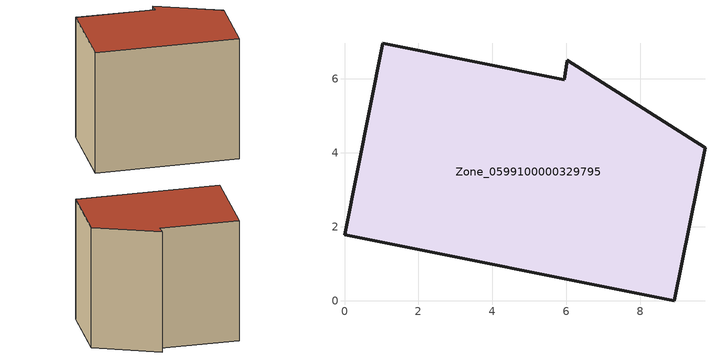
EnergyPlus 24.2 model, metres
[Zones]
Zone_0599100000329795
 floor ground (C_G): 9.75,4.14 8.92,0 0,1.78 1.03,6.96 5.94,5.98 6.03,6.51 z0
 wall outside (C_F): 1.03,6.96 0,1.78 8.92,0 9.75,4.14 6.03,6.51 5.94,5.98 1.03,6.96 z0:8.14
 roof outside (C_R): 9.75,4.14 6.03,6.51 5.94,5.98 1.03,6.96 0,1.78 8.92,0 z8.14
[BUILDING]
Pand.0599100000329795: North Axis=0; Terrain=City; Loads Convergence Tolerance Value=0.04; Temperature Convergence Tolerance Value=0.4; Solar Distribution=FullExterior; Maximum Number of Warmup Days=25; Minimum Number of Warmup Days=1
[Site:Location]
Rotterdam.The.Hague.AP_ZH_NLD Design_Conditions: Latitude=51.96; Longitude=4.45; Time Zone=1; Elevation=-4.5
[SITE:GROUNDTEMPERATURE:BUILDINGSURFACE]
18, 18, 18, 18, 18, 18, 18, 18, 18, 18, 18, 18
[MATERIAL] Thermal Absorptance=0.9; Solar Absorptance=0.7; Visible Absorptance=0.7
Name | Roughness | Thickness | Conductivity | Density | Specific Heat
G.TC.1975-1991 | MediumSmooth | 0.15 | 0.288461 | 540 | 1210
F.TC.1975-1991 | Rough | 0.3 | 0.230769 | 1920 | 840
R.TC.1975-1991 | MediumRough | 0.2 | 0.153846 | 1500 | 1000
[CONSTRUCTION]
C_G: G.TC.1975-1991
C_F: F.TC.1975-1991
C_R: R.TC.1975-1991
[ZONE]
Zone_0599100000329795: Type=1; Multiplier=1; Ceiling Height=Autocalculate; Volume=Autocalculate; Floor Area=autocalculate; Part of Total Floor Area=Yes
[ZONEINFILTRATION:DESIGNFLOWRATE]
Infil_Zone_0599100000329795: Zone or ZoneList or Space or SpaceList=Zone_0599100000329795; Schedule=AlwaysOn; Design Flow Rate Calculation Method=Flow/Area; Flow Rate per Floor Area=0.003; Constant Term Coefficient=1; Temperature Term Coefficient=0; Velocity Term Coefficient=0; Velocity Squared Term Coefficient=0
[HVACTEMPLATE:ZONE:IDEALLOADSAIRSYSTEM]
Zone_0599100000329795: Maximum Heating Supply Air Temperature=50; Minimum Cooling Supply Air Temperature=13; Maximum Heating Supply Air Humidity Ratio=0.0156; Minimum Cooling Supply Air Humidity Ratio=0.0077; Heating Limit=NoLimit; Cooling Limit=NoLimit; Dehumidification Control Type=ConstantSensibleHeatRatio; Cooling Sensible Heat Ratio=0.7; Dehumidification Setpoint=60; Humidification Control Type=None; Humidification Setpoint=30; Outdoor Air Method=None; Outdoor Air Flow Rate per Person=0.00944; Outdoor Air Flow Rate per Zone Floor Area=0; Outdoor Air Flow Rate per Zone=0; Demand Controlled Ventilation Type=None; Outdoor Air Economizer Type=NoEconomizer; Heat Recovery Type=None; Sensible Heat Recovery Effectiveness=0.7; Latent Heat Recovery Effectiveness=0.65
[ZONECONTROL:THERMOSTAT]
ThermostatControl_Zone_0599100000329795: Zone or ZoneList=Zone_0599100000329795; Control Type Schedule=DualSetpointControlType; Control 1=Thermostat_Zone_0599100000329795; Temperature Difference Between Cutout And Setpoint=0
[THERMOSTATSETPOINT:DUALSETPOINT]
Thermostat_Zone_0599100000329795: Heating Setpoint Temperature Schedule=HeatingSetpoint_Zone_0599100000329795; Cooling Setpoint Temperature Schedule=CoolingSetpoint_Zone_0599100000329795
[SCHEDULE:COMPACT]
HeatingSetpoint_Zone_0599100000329795: Through: 12/31, For: AllDays, Until: 24:00, 21
CoolingSetpoint_Zone_0599100000329795: Through: 12/31, For: AllDays, Until: 24:00, 24
DualSetpointControlType: Through: 12/31, For: AllDays, Until: 24:00, 4
AlwaysOn: Through: 12/31, For: AllDays, Until: 24:00, 1
